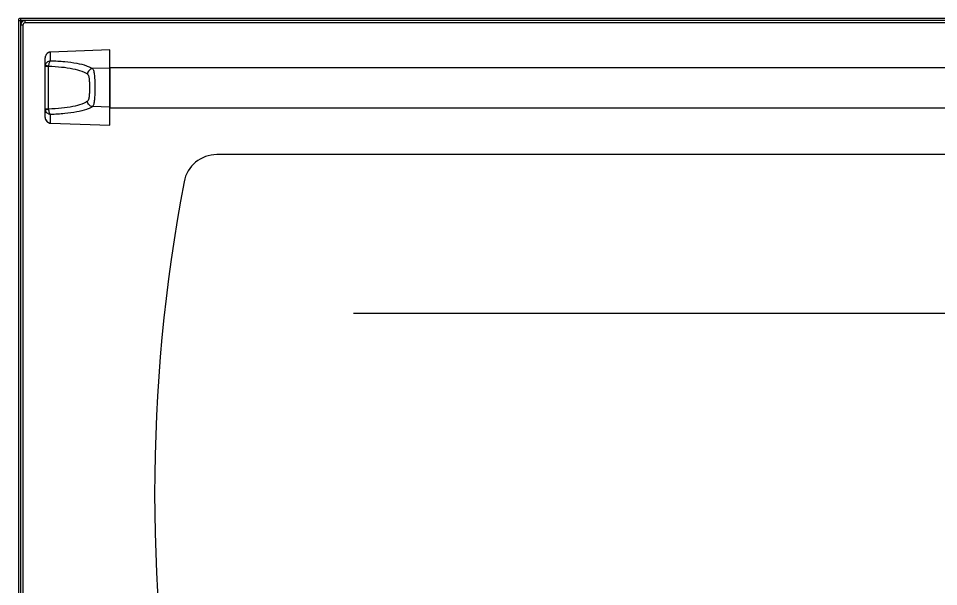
# Model space of a CAD drawing. Header units: millimetres. Extents: x 333 to 5627, y 435 to 3897.
# Drawn here: x 3178.1 to 3590.1, y 2208.4 to 2462.8 of the extents above; entities that cross this region are included whole.
import ezdxf

# ---------------------------------------------------------------- set-up
doc = ezdxf.new("R2010")
doc.units = ezdxf.units.MM
doc.header["$LTSCALE"] = 330
doc.layers.get('0').update_dxf_attribs({"linetype": 'CONTINUOUS'})
doc.layers.add('ASSI', color=7, linetype='CONTINUOUS')

msp = doc.modelspace()

# ---------------------------------------------------------------- linework, layer by layer
at = {"color": 7, "linetype": 'Continuous'}
for p, q in [((3178.09, 2461.95), (3178.09, 1981.75)), ((3178.28, 2461.95), (3178.09, 2461.95)), ((3178.28, 2461.95), (3178.91, 2461.95)), ((3178.99, 2462.66), (3178.99, 2462.85)), ((3977.19, 2462.85), (3178.99, 2462.85)), ((3178.99, 2462.66), (3178.99, 2462.03)), ((3179.36, 2461.48), (3178.99, 2461.85)), ((3179.09, 2461.95), (3179.45, 2461.58)), ((3179.09, 2459.85), (3179.09, 2039.85)), ((3179.12, 2460.86), (3179.11, 2460.13)), ((3179.37, 2460.86), (3179.12, 2460.86)), ((3975.09, 2461.85), (3180.12, 2461.85)), ((3219.09, 2448.72), (3192.5, 2447.77)), ((3219.09, 2414.97), (3219.09, 2448.72)), ((3190.09, 2418.48), (3190.09, 2445.22)), ((3192.5, 2415.93), (3219.09, 2414.97)), ((3889.21, 2401.85), (3266.97, 2401.85))]:
    msp.add_line(p, q, dxfattribs=at)
at = {"color": 9, "linetype": 'Continuous'}
for p, q in [((3178.99, 2461.85), (3178.99, 1981.75)), ((3977.09, 2461.95), (3179.09, 2461.95)), ((3180.09, 2459.85), (3179.09, 2459.85)), ((3180.09, 2459.85), (3180.09, 2039.85)), ((3180.62, 2461.85), (3180.62, 2461.79)), ((3181.09, 2460.85), (3181.09, 2461.85)), ((3975.09, 2460.85), (3181.09, 2460.85)), ((3219.09, 2448.71), (3192.5, 2447.76)), ((3192.5, 2447.76), (3192.5, 2447.77)), ((3192.5, 2443.88), (3192.5, 2447.76)), ((3191.57, 2441.36), (3190.09, 2441.36)), ((3191.57, 2422.34), (3191.57, 2441.36)), ((3219.09, 2440.62), (3211.29, 2440.36)), ((3219.09, 2423.07), (3211.29, 2423.34)), ((3190.09, 2422.34), (3191.57, 2422.34)), ((3192.5, 2415.94), (3192.5, 2419.81)), ((3192.5, 2415.94), (3192.5, 2415.93)), ((3192.5, 2415.94), (3219.09, 2414.99))]:
    msp.add_line(p, q, dxfattribs=at)
at = {"color": 2, "linetype": 'Continuous'}
msp.add_line((3328.09, 2330.89), (3828.09, 2330.89), dxfattribs=at)
at = {"color": 7, "linetype": 'Continuous'}
for points in [[(3192.5, 2447.77), (3192.06, 2447.71), (3191.51, 2447.52), (3191.02, 2447.2), (3190.61, 2446.78), (3190.31, 2446.27), (3190.13, 2445.7), (3190.09, 2445.22)], [(3190.09, 2418.48), (3190.13, 2418), (3190.31, 2417.43), (3190.61, 2416.92), (3191.01, 2416.5), (3191.5, 2416.18), (3192.04, 2415.99), (3192.5, 2415.93)]]:
    msp.add_lwpolyline(points, dxfattribs=at)
for centre, radius, start, end in [((3178.99, 2461.95), 0.9, 90, 180), ((3178.99, 2461.95), 0.1, 90, 180), ((3181.09, 2459.85), 2, 90, 180), ((3180.12, 2460.85), 1, 90, 179), ((3266.97, 2386.85), 15, 90, 169.2576), ((3989.09, 2249.85), 750, 169.25755, 190.74245)]:
    msp.add_arc(centre, radius, start, end, dxfattribs=at)
at = {"color": 9, "linetype": 'Continuous'}
for centre, radius, start, end in [((3181.09, 2459.85), 1, 90, 180), ((3192.61, 2445.25), 2.51, 125.4765, 132.2121), ((3192.6, 2445.26), 2.49, 120.9006, 125.4705), ((3192.6, 2445.27), 2.49, 109.121, 120.8907), ((3192.59, 2445.29), 2.47, 105.8552, 109.099), ((3192.59, 2445.28), 2.47, 92.0603, 105.8322), ((3192.67, 2445.22), 2.59, 168.6516, 179.9813), ((3192.66, 2445.22), 2.57, 156.2852, 168.6239), ((3192.65, 2445.22), 2.56, 151.009, 156.2615), ((3192.64, 2445.23), 2.55, 144.0612, 151.0116), ((3192.63, 2445.24), 2.53, 137.5348, 144.0497), ((3192.61, 2445.25), 2.52, 132.2168, 137.533), ((3192.51, 2441.36), 2.43, 168.8872, 179.9894), ((3192.13, 2441.36), 0.559, 170.027, 180.0055), ((3192.51, 2422.34), 2.43, 180.0102, 191.1133), ((3192.13, 2422.34), 0.559, 179.9938, 189.9738)]:
    msp.add_arc(centre, radius, start, end, dxfattribs=at)
at = {"color": 7, "linetype": 'Continuous'}
for points in [[(3178.28, 2461.95), (3178.33, 2461.94), (3178.56, 2461.9), (3178.8, 2461.87), (3178.99, 2461.85)], [(3178.99, 2462.66), (3179, 2462.61), (3179.04, 2462.37), (3179.07, 2462.14), (3179.09, 2461.95)]]:
    msp.add_open_spline(points, degree=3, knots=[0, 0, 0, 0, 0.202336, 1, 1, 1, 1], dxfattribs=at)
for points in [[(3178.91, 2461.95), (3178.93, 2461.91), (3178.96, 2461.88), (3178.99, 2461.85)], [(3178.99, 2462.03), (3179.03, 2462.01), (3179.06, 2461.98), (3179.09, 2461.95)]]:
    msp.add_open_spline(points, degree=3, dxfattribs=at)
at = {"color": 9, "linetype": 'Continuous'}
for points, knots in [([(3190.13, 2441.83), (3190.24, 2442.36), (3190.85, 2443.4), (3191.95, 2443.84), (3192.5, 2443.88)], [0, 0, 0, 0, 0.498666, 1, 1, 1, 1]), ([(3192.5, 2443.88), (3192.36, 2443.81), (3192.11, 2443.53), (3191.73, 2442.73), (3191.61, 2441.98), (3191.58, 2441.46)], [0, 0, 0, 0, 0.172402, 0.405245, 1, 1, 1, 1]), ([(3192.5, 2443.88), (3194.62, 2443.82), (3198.56, 2443.59), (3203.92, 2442.89), (3207.69, 2442.01), (3210.01, 2441.11), (3210.91, 2440.62), (3211.29, 2440.36)], [0, 0, 0, 0, 0.329212, 0.614423, 0.840576, 0.928744, 1, 1, 1, 1]), ([(3191.58, 2441.46), (3191.39, 2441.49), (3191.05, 2441.57), (3190.65, 2441.66), (3190.4, 2441.73), (3190.26, 2441.76), (3190.19, 2441.8), (3190.14, 2441.81), (3190.13, 2441.83)], [0, 0, 0, 0, 0.387199, 0.701675, 0.821593, 0.912425, 0.97211, 1, 1, 1, 1]), ([(3191.58, 2441.46), (3193.54, 2441.4), (3197.21, 2441.18), (3202.18, 2440.47), (3205.67, 2439.59), (3207.81, 2438.68), (3208.64, 2438.19), (3208.98, 2437.92)], [0, 0, 0, 0, 0.328089, 0.61278, 0.839054, 0.927731, 1, 1, 1, 1]), ([(3211.29, 2440.36), (3210.7, 2440.3), (3209.54, 2439.71), (3209.02, 2438.52), (3208.98, 2437.92)], [0, 0, 0, 0, 0.496836, 1, 1, 1, 1]), ([(3211.29, 2440.36), (3211.41, 2440.23), (3211.62, 2439.88), (3211.94, 2438.86), (3212.16, 2437.12), (3212.29, 2434.64), (3212.33, 2431.85), (3212.29, 2429.05), (3212.16, 2426.57), (3211.94, 2424.83), (3211.62, 2423.82), (3211.41, 2423.46), (3211.29, 2423.34)], [0, 0, 0, 0, 0.029781, 0.070192, 0.183595, 0.332272, 0.5, 0.667728, 0.816405, 0.929808, 0.970219, 1, 1, 1, 1]), ([(3208.98, 2437.92), (3209.23, 2437.73), (3209.57, 2436.94), (3209.79, 2435.57), (3209.9, 2433.8), (3209.93, 2431.85), (3209.9, 2429.9), (3209.79, 2428.13), (3209.57, 2426.75), (3209.23, 2425.97), (3208.98, 2425.77)], [0, 0, 0, 0, 0.075666, 0.191851, 0.338446, 0.5, 0.661554, 0.808149, 0.924334, 1, 1, 1, 1]), ([(3208.98, 2425.77), (3208.64, 2425.51), (3207.81, 2425.01), (3205.67, 2424.11), (3202.18, 2423.22), (3197.21, 2422.52), (3193.54, 2422.29), (3191.58, 2422.24)], [0, 0, 0, 0, 0.072269, 0.160946, 0.38722, 0.671911, 1, 1, 1, 1]), ([(3211.29, 2423.34), (3210.91, 2423.07), (3210.01, 2422.58), (3207.69, 2421.69), (3203.92, 2420.81), (3198.56, 2420.1), (3194.62, 2419.87), (3192.5, 2419.81)], [0, 0, 0, 0, 0.071256, 0.159424, 0.385577, 0.670788, 1, 1, 1, 1]), ([(3211.29, 2423.34), (3210.7, 2423.4), (3209.54, 2423.99), (3209.02, 2425.18), (3208.98, 2425.77)], [0, 0, 0, 0, 0.496836, 1, 1, 1, 1]), ([(3190.09, 2418.48), (3190.09, 2418.16), (3190.21, 2417.51), (3190.74, 2416.68), (3191.54, 2416.1), (3192.18, 2415.95), (3192.5, 2415.94)], [0, 0, 0, 0, 0.250072, 0.500126, 0.750108, 1, 1, 1, 1]), ([(3190.13, 2421.87), (3190.14, 2421.88), (3190.19, 2421.9), (3190.26, 2421.93), (3190.4, 2421.97), (3190.65, 2422.04), (3191.05, 2422.13), (3191.39, 2422.2), (3191.58, 2422.24)], [0, 0, 0, 0, 0.02789, 0.087575, 0.178407, 0.298325, 0.612801, 1, 1, 1, 1]), ([(3192.5, 2419.81), (3191.95, 2419.85), (3190.85, 2420.3), (3190.24, 2421.33), (3190.13, 2421.87)], [0, 0, 0, 0, 0.501334, 1, 1, 1, 1]), ([(3191.58, 2422.24), (3191.61, 2421.71), (3191.73, 2420.97), (3192.11, 2420.16), (3192.36, 2419.88), (3192.5, 2419.81)], [0, 0, 0, 0, 0.594753, 0.827595, 1, 1, 1, 1])]:
    msp.add_open_spline(points, degree=3, knots=knots, dxfattribs=at)
at = {"layer": 'ASSI', "color": 7, "linetype": 'Continuous'}
for p, q in [((3219.09, 2440.85), (3937.09, 2440.85)), ((3219.09, 2440.67), (3219.09, 2423.02)), ((3219.09, 2422.85), (3937.09, 2422.85))]:
    msp.add_line(p, q, dxfattribs=at)

doc.saveas('drawing.dxf')
